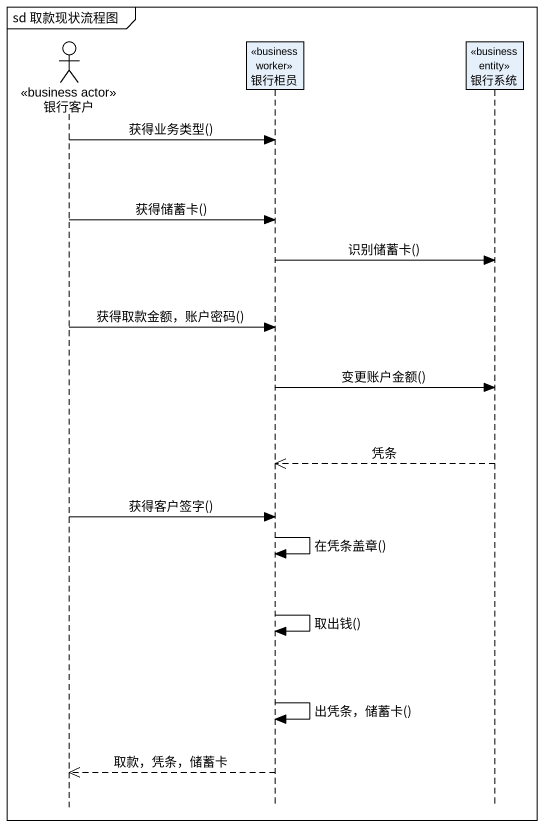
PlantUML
@startuml
mainframe sd 取款现状流程图
hide footbox
actor 银行客户 <<business actor>>
participant 银行柜员 <<business worker>>
participant 银行系统 <<business entity>>

银行客户 -> 银行柜员 : 获得业务类型()
银行客户 -> 银行柜员 : 获得储蓄卡()
银行柜员 -> 银行系统 : 识别储蓄卡()
银行客户 -> 银行柜员 : 获得取款金额，账户密码()
银行柜员 -> 银行系统 : 变更账户金额()
银行系统 -->> 银行柜员 : 凭条
银行客户 -> 银行柜员 : 获得客户签字()
银行柜员 -> 银行柜员 : 在凭条盖章()
银行柜员 -> 银行柜员 : 取出钱()
银行柜员 -> 银行柜员 : 出凭条，储蓄卡()
银行柜员 -->> 银行客户 : 取款，凭条，储蓄卡
@enduml
